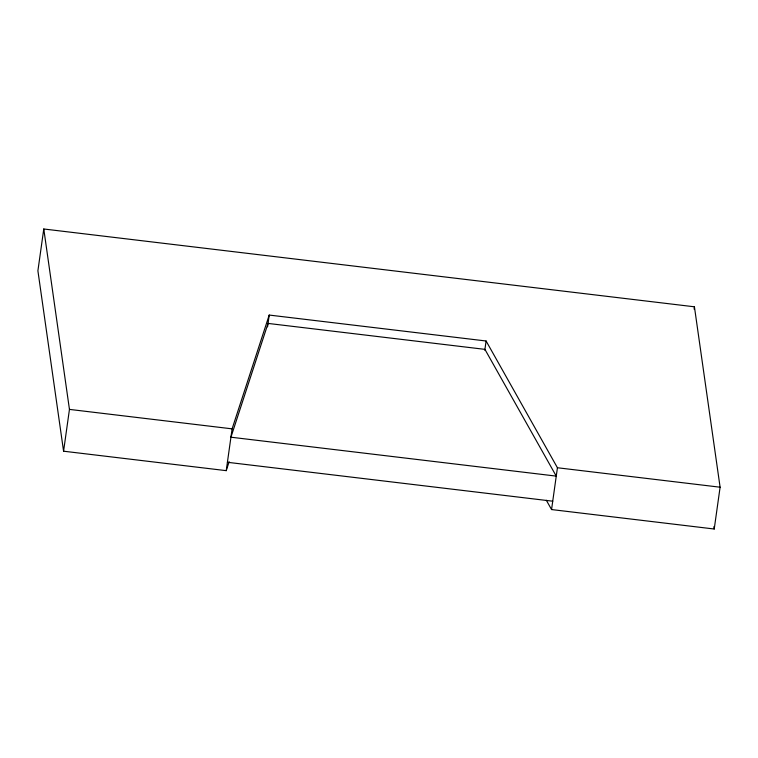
<?xml version="1.0" encoding="UTF-8"?>
<svg xmlns="http://www.w3.org/2000/svg" width="758" height="758" viewBox="0 0 758 758"><rect width="100%" height="100%" fill="white"/><g stroke="black" fill="none" stroke-linecap="round" stroke-linejoin="round"><path stroke-width="1.14" d="M546.338 500.28L551.559 509.556L714.226 529.008L720.1 487.205L694.423 306.8L43.775 228.992L37.9 270.796L63.577 451.2L226.235 470.652L229.143 461.726M63.577 451.2L69.452 409.396L43.775 228.992M226.235 470.652L232.109 428.848L269.213 315.063L486.096 340.996L557.433 467.752L551.559 509.556M267.565 326.84L269.213 315.063M484.798 350.291L486.096 340.996M694.101 309.122L694.423 306.8M69.452 409.396L232.109 428.848M557.433 467.752L720.1 487.205M227.409 462.285L552.734 501.199M713.894 526.668L714.226 529.008M268.038 323.42L230.934 437.205L556.258 476.119L484.921 349.362L268.038 323.42"/></g></svg>
